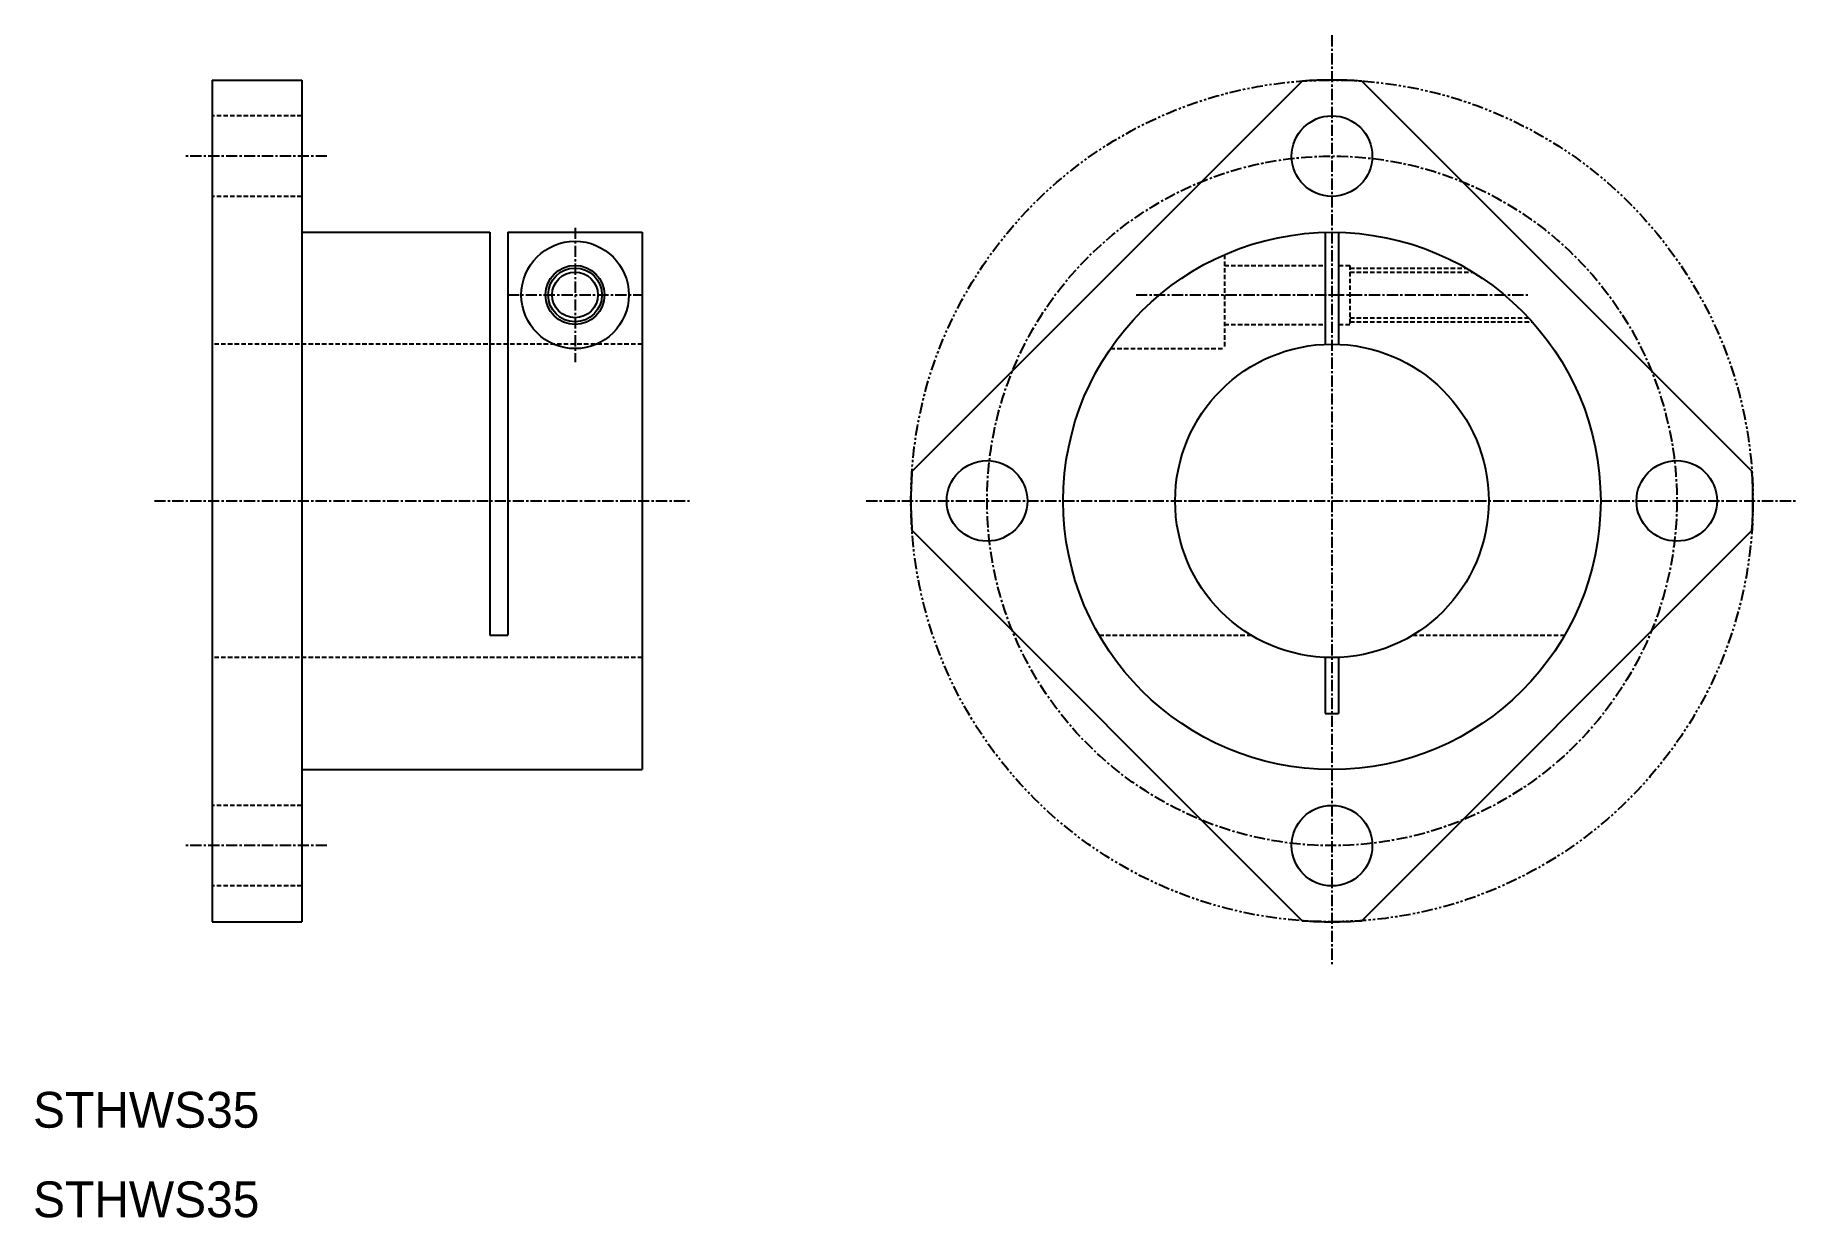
# Model space of a CAD drawing. Extents: x 10 to 207, y 10 to 142.
import ezdxf

# ---------------------------------------------------------------- set-up
doc = ezdxf.new("R2010")
doc.units = 0
for name, pattern in [('CENTER', [2, 1.25, -0.25, 0.25, -0.25]), ('DASHED', [0.75, 0.5, -0.25]), ('PHANTOM', [2.5, 1.25, -0.25, 0.25, -0.25, 0.25, -0.25])]:
    doc.linetypes.add(name, pattern=pattern)
doc.layers.get('0').update_dxf_attribs({"linetype": 'CONTINUOUS'})
doc.layers.add('CENTER', color=1, linetype='CENTER')

msp = doc.modelspace()

# ---------------------------------------------------------------- linework, layer by layer
at = {"color": 7, "linetype": 'CONTINUOUS'}
for p, q in [((30, 137), (30, 43)), ((30, 137), (40, 137)), ((40, 137), (40, 43)), ((108.12, 93.32), (151.68, 136.88)), ((201.88, 93.32), (158.32, 136.88)), ((40, 120), (61, 120)), ((61, 120), (61, 75)), ((63, 120), (63, 75)), ((63, 120), (78, 120)), ((78, 120), (78, 60)), ((154.25, 119.99), (154.25, 107.48)), ((155.75, 119.99), (155.75, 107.48)), ((151.68, 43.12), (108.12, 86.68)), ((158.32, 43.12), (201.88, 86.68)), ((61, 75), (63, 75)), ((154.25, 72.52), (154.25, 66.25)), ((155.75, 72.52), (155.75, 66.25)), ((154.25, 66.25), (155.75, 66.25)), ((40, 60), (78, 60)), ((30, 43), (40, 43))]:
    msp.add_line(p, q, dxfattribs=at)
at = {"color": 3, "linetype": 'DASHED'}
for p, q in [((40, 133), (30, 133)), ((40, 124), (30, 124)), ((143, 117.5), (143, 107)), ((143, 116.3), (154.25, 116.3)), ((155.75, 116.3), (157, 116.3)), ((157, 116.3), (157, 109.7)), ((157, 116), (170.07, 116)), ((157, 115.55), (170.74, 115.55)), ((157, 110.45), (176.95, 110.45)), ((143, 109.7), (154.25, 109.7)), ((155.75, 109.7), (157, 109.7)), ((157, 110), (177.36, 110)), ((78, 107.5), (30, 107.5)), ((130.28, 107), (143, 107)), ((129.02, 75), (145.99, 75)), ((164.01, 75), (180.98, 75)), ((78, 72.5), (30, 72.5)), ((40, 56), (30, 56)), ((40, 47), (30, 47))]:
    msp.add_line(p, q, dxfattribs=at)
at = {"color": 3, "linetype": 'PHANTOM'}
msp.add_circle((155, 90), 47, dxfattribs=at)
at = {"color": 7, "linetype": 'CONTINUOUS'}
for centre, radius in [((155, 128.5), 4.5), ((70.5, 113), 6), ((155, 90), 30), ((70.5, 113), 3.3), ((70.5, 113), 2.55), ((155, 90), 17.5), ((116.5, 90), 4.5), ((193.5, 90), 4.5), ((155, 51.5), 4.5)]:
    msp.add_circle(centre, radius, dxfattribs=at)
at = {"color": 3, "linetype": 'CONTINUOUS'}
msp.add_circle((70.5, 113), 3, dxfattribs=at)
at = {"color": 7, "linetype": 'CONTINUOUS'}
for start, end in [(85.9467, 94.0533), (175.9467, 184.0533), (355.9467, 4.0533), (265.9467, 274.0533)]:
    msp.add_arc((155, 90), 47, start, end, dxfattribs=at)
at = {"layer": 'CENTER', "color": 1, "linetype": 'CENTER'}
for p, q in [((155, 142), (155, 38)), ((42.8, 128.5), (26.85, 128.5)), ((70.5, 120.5), (70.5, 105.5)), ((63, 113), (78, 113)), ((133.13, 113), (176.87, 113)), ((23.54, 90), (83.29, 90)), ((103, 90), (207, 90)), ((42.8, 51.5), (26.85, 51.5))]:
    msp.add_line(p, q, dxfattribs=at)
msp.add_circle((155, 90), 38.5, dxfattribs=at)

# ---------------------------------------------------------------- texts
at = {"color": 7, "linetype": 'CONTINUOUS'}
for p in [(10, 20), (10, 10)]:
    msp.add_text('STHWS35', height=4, dxfattribs=at).set_placement(p)

doc.saveas('drawing.dxf')
